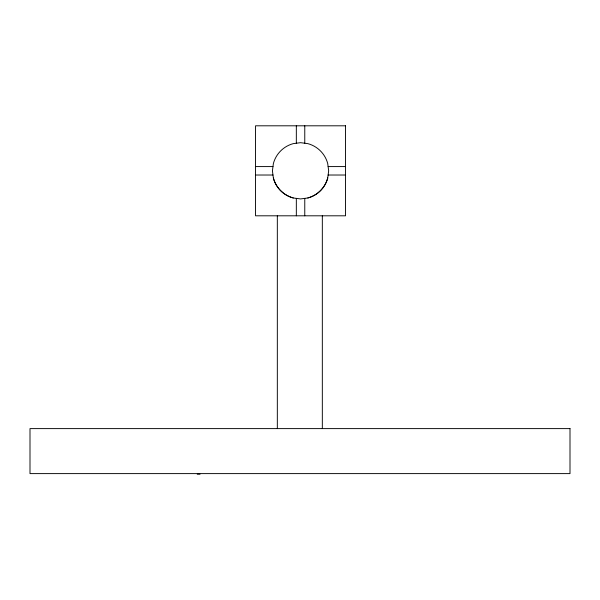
<?xml version="1.0" encoding="UTF-8"?>
<svg xmlns="http://www.w3.org/2000/svg" width="600" height="600" viewBox="0 0 600 600"><rect width="100%" height="100%" fill="white"/><g stroke="black" fill="none" stroke-linecap="round" stroke-linejoin="round"><path stroke-width="0.9" d="M327.712 178.08L328.673 170.805L327.712 163.523A28.125 28.125 0 0 0 307.83 143.632L300.548 142.68L293.265 143.632A28.125 28.125 0 0 0 273.382 163.523L272.423 170.805L273.382 178.08A28.125 28.125 0 0 0 293.265 197.97L300.548 198.93L307.83 197.97A28.125 28.125 0 0 0 327.712 178.08A28.125 28.125 0 0 1 307.83 197.97M255.548 166.583L272.978 166.583M328.118 166.583L345.548 166.583M255.548 175.02L272.978 175.02M328.118 175.02L345.548 175.02M197.22 474.195L200.032 474.195M322.327 215.798L322.327 428.61M304.77 125.805L304.77 143.235M304.77 198.375L304.77 215.805M296.332 125.805L296.332 143.235M296.332 198.375L296.332 215.805M277.327 215.798L277.327 428.61M293.265 197.97A28.125 28.125 0 0 1 273.382 178.08M345.548 125.805L255.548 125.805L255.548 215.805L345.548 215.805L345.548 125.805M570 428.61L30 428.61L30 473.61L570 473.61L570 428.61"/></g></svg>
